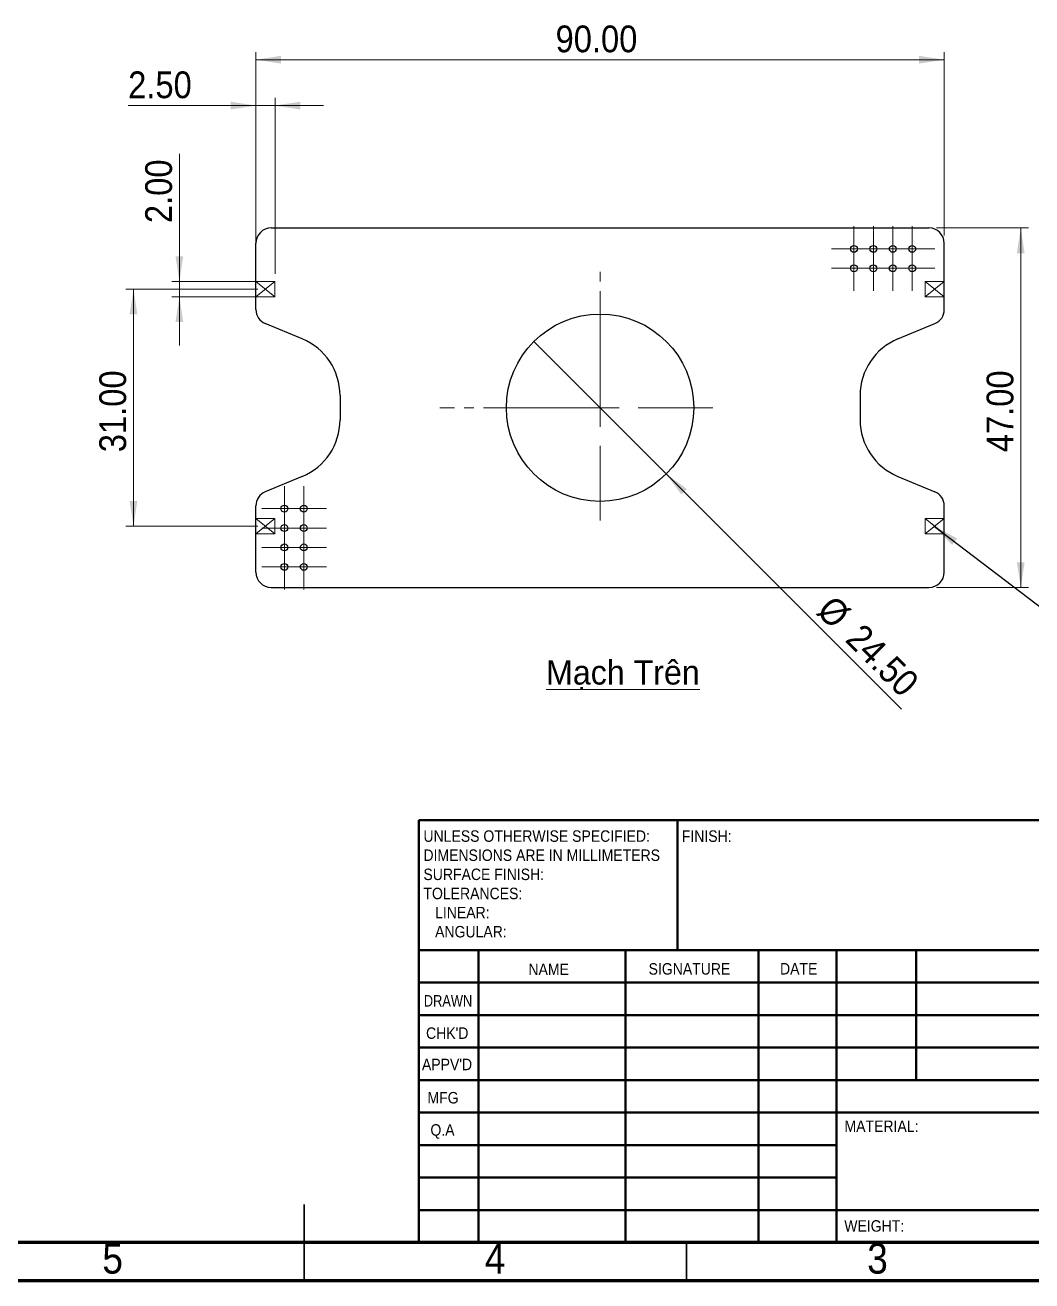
# Model space of a CAD drawing. Header units: millimetres. Extents: x 15 to 415, y 5 to 292.
# Drawn here: x 178.5 to 310.1, y 5 to 169.2 of the extents above; entities that cross this region are included whole.
import ezdxf

# ---------------------------------------------------------------- set-up
doc = ezdxf.new("R2010")
doc.units = ezdxf.units.MM
doc.linetypes.add('SLD-Center', pattern=[19.05, 15.24, -1.27, 1.27, -1.27])
doc.linetypes.add('SLD-Solid', pattern=[0])
doc.styles.add('SLDTEXTSTYLE0', font='ARIAL.TTF', dxfattribs={"width": 0.948, "bigfont": 'bigfont'})
doc.styles.add('SLDTEXTSTYLE2', font='GOTHIC.TTF', dxfattribs={"width": 0.913})
doc.styles.add('SLDTEXTSTYLE3', font='GOTHIC.TTF', dxfattribs={"width": 0.835638})
doc.styles.get("Standard").update_dxf_attribs({"font": 'GOTHIC.TTF'})
doc.dimstyles.new('SLDDIMSTYLE0', dxfattribs={"dimtxt": 3.5, "dimasz": 3.302, "dimexe": 0, "dimexo": 0.0625, "dimgap": 0.875, "dimtad": 1, "dimrnd": 1e-09, "dimzin": 4, "dimdsep": 46, "dimtxsty": 'SLDTEXTSTYLE2', "dimsah": 1, "dimcen": 0.09, "dimadec": 0, "dimazin": 1, "dimtfac": 1, "dimtofl": 0, "dimtmove": 0, "dimatfit": 3, "dimfxl": 1, "dimfrac": 2, "dimtolj": 1, "dimtzin": 12, "dimarcsym": 0})
doc.dimstyles.new('SLDDIMSTYLE1', dxfattribs={"dimtxt": 3.5, "dimasz": 3.302, "dimexe": 0, "dimexo": 0.0625, "dimgap": 0.875, "dimtad": 1, "dimrnd": 1e-09, "dimzin": 4, "dimdsep": 46, "dimtxsty": 'SLDTEXTSTYLE2', "dimblk1": 'NONE', "dimsah": 1, "dimcen": 0, "dimadec": 0, "dimazin": 1, "dimtfac": 1, "dimtmove": 0, "dimatfit": 3, "dimldrblk": 'NONE', "dimfxl": 1, "dimfrac": 2, "dimtolj": 1, "dimtzin": 12, "dimarcsym": 0})
doc.dimstyles.new('SLDDIMSTYLE2', dxfattribs={"dimtxt": 3.5, "dimasz": 3.302, "dimexe": 0, "dimexo": 0.0625, "dimgap": 0.875, "dimtad": 1, "dimrnd": 1e-09, "dimzin": 4, "dimdsep": 46, "dimtxsty": 'SLDTEXTSTYLE2', "dimsah": 1, "dimcen": 0.09, "dimadec": 0, "dimazin": 1, "dimtfac": 1, "dimtmove": 0, "dimatfit": 0, "dimfxl": 1, "dimfrac": 2, "dimtolj": 1, "dimtzin": 12, "dimarcsym": 0})
doc.dimstyles.new('SLDDIMSTYLE3', dxfattribs={"dimtxt": 0.18, "dimasz": 3.302, "dimexe": 0, "dimexo": 0.0625, "dimgap": 0, "dimtad": 0, "dimtih": 1, "dimtoh": 1, "dimdec": 0, "dimrnd": 1e-09, "dimzin": 0, "dimdsep": 46, "dimtxsty": 'STANDARD', "dimsah": 1, "dimcen": 0.09, "dimadec": 0, "dimazin": 0, "dimtfac": 3.302, "dimtdec": 0, "dimtofl": 0, "dimtmove": 0, "dimatfit": 3, "dimfxl": 1, "dimfrac": 2, "dimtolj": 1, "dimtzin": 0, "dimarcsym": 0})

# ---------------------------------------------------------------- blocks, each defined once
blk = doc.blocks.new('SW_NOTE_0')
at = {"color": 0, "linetype": 'Continuous', "lineweight": 0, "char_height": 1.5, "attachment_point": 1, "style": 'SLDTEXTSTYLE2'}
for s, insert in [('UNLESS OTHERWISE SPECIFIED:', (0, 1.92)), ('DIMENSIONS ARE IN MILLIMETERS', (0, -0.58)), ('SURFACE FINISH:', (0, -3.08)), ('TOLERANCES:', (0, -5.58)), ('   LINEAR:', (0, -8.08)), ('   ANGULAR:', (0, -10.58))]:
    blk.add_mtext(s, dxfattribs=dict(at, insert=insert))
blk = doc.blocks.new('_D_7')
at = {"color": 7, "linetype": 'SLD-Solid', "lineweight": 18}
for p, q in [((198.69, 135.67), (198.69, 152.36)), ((210.19, 135.67), (197.69, 135.67)), ((198.69, 133.67), (198.69, 135.67)), ((210.19, 133.67), (197.69, 133.67)), ((198.69, 133.67), (198.69, 127.32))]:
    blk.add_line(p, q, dxfattribs=at)
for points in [[(198.69, 135.67), (199.19, 138.97), (198.18, 138.97)], [(198.69, 133.67), (198.18, 130.37), (199.19, 130.37)]]:
    blk.add_solid(points, dxfattribs=at)
at = {"color": 7, "linetype": 'SLD-Solid', "lineweight": 18, "insert": (194.22, 143.31), "char_height": 3.5, "attachment_point": 1, "rotation": 90, "style": 'SLDTEXTSTYLE2'}
blk.add_mtext('2.00', dxfattribs=at)
blk = doc.blocks.new('_D_8')
at = {"color": 7, "linetype": 'SLD-Solid', "lineweight": 18}
for p, q in [((208.94, 134.67), (191.69, 134.67)), ((192.69, 134.67), (192.69, 103.67)), ((208.94, 103.67), (191.69, 103.67))]:
    blk.add_line(p, q, dxfattribs=at)
for points in [[(192.69, 134.67), (192.18, 131.37), (193.19, 131.37)], [(192.69, 103.67), (193.19, 106.97), (192.18, 106.97)]]:
    blk.add_solid(points, dxfattribs=at)
at = {"color": 7, "linetype": 'SLD-Solid', "lineweight": 18, "insert": (188.22, 113.35), "char_height": 3.5, "attachment_point": 1, "rotation": 90, "style": 'SLDTEXTSTYLE2'}
blk.add_mtext('31.00', dxfattribs=at)
blk = doc.blocks.new('_D_9')
at = {"color": 7, "linetype": 'SLD-Solid', "lineweight": 18}
for p, q in [((208.69, 136.67), (208.69, 159.67)), ((211.19, 136.67), (211.19, 159.67)), ((208.69, 158.67), (191.99, 158.67)), ((211.19, 158.67), (208.69, 158.67)), ((211.19, 158.67), (217.54, 158.67))]:
    blk.add_line(p, q, dxfattribs=at)
for points in [[(208.69, 158.67), (205.38, 159.18), (205.38, 158.16)], [(211.19, 158.67), (214.49, 158.16), (214.49, 159.18)]]:
    blk.add_solid(points, dxfattribs=at)
at = {"color": 7, "linetype": 'SLD-Solid', "lineweight": 18, "insert": (191.99, 163.14), "char_height": 3.5, "attachment_point": 1, "style": 'SLDTEXTSTYLE2'}
blk.add_mtext('2.50', dxfattribs=at)
blk = doc.blocks.new('_D_10')
at = {"color": 7, "linetype": 'SLD-Solid', "lineweight": 18}
for p, q in [((208.69, 141.67), (208.69, 165.67)), ((208.69, 164.67), (298.69, 164.67)), ((298.69, 141.67), (298.69, 165.67))]:
    blk.add_line(p, q, dxfattribs=at)
for points in [[(208.69, 164.67), (211.99, 164.16), (211.99, 165.18)], [(298.69, 164.67), (295.38, 165.18), (295.38, 164.16)]]:
    blk.add_solid(points, dxfattribs=at)
at = {"color": 7, "linetype": 'SLD-Solid', "lineweight": 18, "insert": (247.87, 169.14), "char_height": 3.5, "attachment_point": 1, "style": 'SLDTEXTSTYLE2'}
blk.add_mtext('90.00', dxfattribs=at)
blk = doc.blocks.new('_D_11')
at = {"color": 7, "linetype": 'SLD-Solid', "lineweight": 18}
for p, q in [((297.69, 142.67), (309.69, 142.67)), ((308.69, 142.67), (308.69, 95.67)), ((297.69, 95.67), (309.69, 95.67))]:
    blk.add_line(p, q, dxfattribs=at)
for points in [[(308.69, 142.67), (308.18, 139.37), (309.19, 139.37)], [(308.69, 95.67), (309.19, 98.97), (308.18, 98.97)]]:
    blk.add_solid(points, dxfattribs=at)
at = {"color": 7, "linetype": 'SLD-Solid', "lineweight": 18, "insert": (304.22, 113.35), "char_height": 3.5, "attachment_point": 1, "rotation": 90, "style": 'SLDTEXTSTYLE2'}
blk.add_mtext('47.00', dxfattribs=at)
blk = doc.blocks.new('_D_12')
at = {"color": 7, "linetype": 'SLD-Solid', "lineweight": 18}
for q in [(245.02, 127.83), (293.11, 79.75)]:
    blk.add_line((262.35, 110.51), q, dxfattribs=at)
blk.add_solid([(262.35, 110.51), (264.32, 107.81), (265.04, 108.53)], dxfattribs=at)
at = {"color": 7, "linetype": 'SLD-Solid', "lineweight": 18, "char_height": 3.5, "attachment_point": 1, "rotation": 315, "style": 'SLDTEXTSTYLE2'}
for s, insert in [('%%c', (284.3, 94.87)), ('24.50', (288.07, 91.17))]:
    blk.add_mtext(s, dxfattribs=dict(at, insert=insert))
blk = doc.blocks.new('_NONE')
blk = doc.blocks.new('SW_CENTERMARKSYMBOL_22')
at = {"color": 0, "linetype": 'SLD-Solid', "lineweight": 0}
for p, q in [((0, 5), (0, 14.75)), ((0, 0), (0, 2.5)), ((-5, 0), (-14.75, 0)), ((0, 0), (-2.5, 0)), ((0, 0), (0, -2.5)), ((0, 0), (2.5, 0)), ((5, 0), (14.75, 0)), ((0, -5), (0, -14.75))]:
    blk.add_line(p, q, dxfattribs=at)
blk = doc.blocks.new('SW_CENTERMARKSYMBOL_23')
at = {"color": 0, "linetype": 'SLD-Solid', "lineweight": 0}
for p, q in [((0, 2.5), (0, 2.95)), ((0, 0), (0, 2.5)), ((-2.5, 0), (-2.95, 0)), ((0, 0), (-2.5, 0)), ((0, 0), (0, -2.5)), ((0, 0), (2.5, 0)), ((2.5, 0), (2.95, 0)), ((0, -2.5), (0, -2.95))]:
    blk.add_line(p, q, dxfattribs=at)
blk = doc.blocks.new('SW_CENTERMARKSYMBOL_24')
at = {"color": 0, "linetype": 'SLD-Solid', "lineweight": 0}
for p, q in [((0, 2.5), (0, 2.95)), ((0, 0), (0, 2.5)), ((-2.5, 0), (-2.95, 0)), ((0, 0), (-2.5, 0)), ((0, 0), (0, -2.5)), ((0, 0), (2.5, 0)), ((2.5, 0), (2.95, 0)), ((0, -2.5), (0, -2.95))]:
    blk.add_line(p, q, dxfattribs=at)
blk = doc.blocks.new('SW_CENTERMARKSYMBOL_25')
at = {"color": 0, "linetype": 'SLD-Solid', "lineweight": 0}
for p, q in [((0, 2.5), (0, 2.95)), ((0, 0), (0, 2.5)), ((-2.5, 0), (-2.95, 0)), ((0, 0), (-2.5, 0)), ((0, 0), (0, -2.5)), ((0, 0), (2.5, 0)), ((2.5, 0), (2.95, 0)), ((0, -2.5), (0, -2.95))]:
    blk.add_line(p, q, dxfattribs=at)
blk = doc.blocks.new('SW_CENTERMARKSYMBOL_26')
at = {"color": 0, "linetype": 'SLD-Solid', "lineweight": 0}
for p, q in [((0, 2.5), (0, 2.95)), ((0, 0), (0, 2.5)), ((-2.5, 0), (-2.95, 0)), ((0, 0), (-2.5, 0)), ((0, 0), (0, -2.5)), ((0, 0), (2.5, 0)), ((2.5, 0), (2.95, 0)), ((0, -2.5), (0, -2.95))]:
    blk.add_line(p, q, dxfattribs=at)
blk = doc.blocks.new('SW_CENTERMARKSYMBOL_27')
at = {"color": 0, "linetype": 'SLD-Solid', "lineweight": 0}
for p, q in [((0, 2.5), (0, 2.95)), ((0, 0), (0, 2.5)), ((-2.5, 0), (-2.95, 0)), ((0, 0), (-2.5, 0)), ((0, 0), (0, -2.5)), ((0, 0), (2.5, 0)), ((2.5, 0), (2.95, 0)), ((0, -2.5), (0, -2.95))]:
    blk.add_line(p, q, dxfattribs=at)
blk = doc.blocks.new('SW_CENTERMARKSYMBOL_28')
at = {"color": 0, "linetype": 'SLD-Solid', "lineweight": 0}
for p, q in [((0, 2.5), (0, 2.95)), ((0, 0), (0, 2.5)), ((-2.5, 0), (-2.95, 0)), ((0, 0), (-2.5, 0)), ((0, 0), (0, -2.5)), ((0, 0), (2.5, 0)), ((2.5, 0), (2.95, 0)), ((0, -2.5), (0, -2.95))]:
    blk.add_line(p, q, dxfattribs=at)
blk = doc.blocks.new('SW_CENTERMARKSYMBOL_29')
at = {"color": 0, "linetype": 'SLD-Solid', "lineweight": 0}
for p, q in [((0, 2.5), (0, 2.95)), ((0, 0), (0, 2.5)), ((-2.5, 0), (-2.95, 0)), ((0, 0), (-2.5, 0)), ((0, 0), (0, -2.5)), ((0, 0), (2.5, 0)), ((2.5, 0), (2.95, 0)), ((0, -2.5), (0, -2.95))]:
    blk.add_line(p, q, dxfattribs=at)
blk = doc.blocks.new('SW_CENTERMARKSYMBOL_30')
at = {"color": 0, "linetype": 'SLD-Solid', "lineweight": 0}
for p, q in [((0, 2.5), (0, 2.95)), ((0, 0), (0, 2.5)), ((-2.5, 0), (-2.95, 0)), ((0, 0), (-2.5, 0)), ((0, 0), (0, -2.5)), ((0, 0), (2.5, 0)), ((2.5, 0), (2.95, 0)), ((0, -2.5), (0, -2.95))]:
    blk.add_line(p, q, dxfattribs=at)
blk = doc.blocks.new('SW_CENTERMARKSYMBOL_31')
at = {"color": 0, "linetype": 'SLD-Solid', "lineweight": 0}
for p, q in [((0, 2.5), (0, 2.95)), ((0, 0), (0, 2.5)), ((-2.5, 0), (-2.95, 0)), ((0, 0), (-2.5, 0)), ((0, 0), (0, -2.5)), ((0, 0), (2.5, 0)), ((2.5, 0), (2.95, 0)), ((0, -2.5), (0, -2.95))]:
    blk.add_line(p, q, dxfattribs=at)
blk = doc.blocks.new('SW_CENTERMARKSYMBOL_32')
at = {"color": 0, "linetype": 'SLD-Solid', "lineweight": 0}
for p, q in [((0, 2.5), (0, 2.95)), ((0, 0), (0, 2.5)), ((-2.5, 0), (-2.95, 0)), ((0, 0), (-2.5, 0)), ((0, 0), (0, -2.5)), ((0, 0), (2.5, 0)), ((2.5, 0), (2.95, 0)), ((0, -2.5), (0, -2.95))]:
    blk.add_line(p, q, dxfattribs=at)
blk = doc.blocks.new('SW_CENTERMARKSYMBOL_33')
at = {"color": 0, "linetype": 'SLD-Solid', "lineweight": 0}
for p, q in [((0, 2.5), (0, 2.95)), ((0, 0), (0, 2.5)), ((-2.5, 0), (-2.95, 0)), ((0, 0), (-2.5, 0)), ((0, 0), (0, -2.5)), ((0, 0), (2.5, 0)), ((2.5, 0), (2.95, 0)), ((0, -2.5), (0, -2.95))]:
    blk.add_line(p, q, dxfattribs=at)
blk = doc.blocks.new('SW_CENTERMARKSYMBOL_34')
at = {"color": 0, "linetype": 'SLD-Solid', "lineweight": 0}
for p, q in [((0, 2.5), (0, 2.95)), ((0, 0), (0, 2.5)), ((-2.5, 0), (-2.95, 0)), ((0, 0), (-2.5, 0)), ((0, 0), (0, -2.5)), ((0, 0), (2.5, 0)), ((2.5, 0), (2.95, 0)), ((0, -2.5), (0, -2.95))]:
    blk.add_line(p, q, dxfattribs=at)
blk = doc.blocks.new('SW_CENTERMARKSYMBOL_35')
at = {"color": 0, "linetype": 'SLD-Solid', "lineweight": 0}
for p, q in [((0, 2.5), (0, 2.95)), ((0, 0), (0, 2.5)), ((-2.5, 0), (-2.95, 0)), ((0, 0), (-2.5, 0)), ((0, 0), (0, -2.5)), ((0, 0), (2.5, 0)), ((2.5, 0), (2.95, 0)), ((0, -2.5), (0, -2.95))]:
    blk.add_line(p, q, dxfattribs=at)
blk = doc.blocks.new('SW_CENTERMARKSYMBOL_36')
at = {"color": 0, "linetype": 'SLD-Solid', "lineweight": 0}
for p, q in [((0, 2.5), (0, 2.95)), ((0, 0), (0, 2.5)), ((-2.5, 0), (-2.95, 0)), ((0, 0), (-2.5, 0)), ((0, 0), (0, -2.5)), ((0, 0), (2.5, 0)), ((2.5, 0), (2.95, 0)), ((0, -2.5), (0, -2.95))]:
    blk.add_line(p, q, dxfattribs=at)
blk = doc.blocks.new('SW_CENTERMARKSYMBOL_37')
at = {"color": 0, "linetype": 'SLD-Solid', "lineweight": 0}
for p, q in [((0, 2.5), (0, 2.95)), ((0, 0), (0, 2.5)), ((-2.5, 0), (-2.95, 0)), ((0, 0), (-2.5, 0)), ((0, 0), (0, -2.5)), ((0, 0), (2.5, 0)), ((2.5, 0), (2.95, 0)), ((0, -2.5), (0, -2.95))]:
    blk.add_line(p, q, dxfattribs=at)
blk = doc.blocks.new('SW_CENTERMARKSYMBOL_38')
at = {"color": 0, "linetype": 'SLD-Solid', "lineweight": 0}
for p, q in [((0, 2.5), (0, 2.95)), ((0, 0), (0, 2.5)), ((-2.5, 0), (-2.95, 0)), ((0, 0), (-2.5, 0)), ((0, 0), (0, -2.5)), ((0, 0), (2.5, 0)), ((2.5, 0), (2.95, 0)), ((0, -2.5), (0, -2.95))]:
    blk.add_line(p, q, dxfattribs=at)

msp = doc.modelspace()

# ---------------------------------------------------------------- linework, layer by layer
at = {"color": 7, "linetype": 'SLD-Solid', "lineweight": 25}
for p, q in [((210.686, 142.669), (296.686, 142.669)), ((208.686, 132.006), (208.686, 140.669)), ((298.686, 132.006), (298.686, 140.669)), ((214.747, 128.159), (209.92, 130.158)), ((292.624, 128.159), (297.451, 130.158)), ((219.686, 120.768), (219.686, 117.571)), ((287.686, 120.768), (287.686, 117.571)), ((214.747, 110.18), (209.92, 108.181)), ((292.624, 110.18), (297.451, 108.181)), ((208.686, 97.669), (208.686, 106.333)), ((298.686, 97.669), (298.686, 106.333)), ((210.686, 95.669), (296.686, 95.669))]:
    msp.add_line(p, q, dxfattribs=at)
at = {"color": 7, "linetype": 'SLD-Center', "lineweight": 18}
for p, q in [((253.686, 119.169), (253.686, 137.92)), ((211.186, 133.669), (208.686, 135.669)), ((211.186, 135.669), (208.686, 133.669)), ((296.186, 135.669), (298.686, 133.669)), ((296.186, 133.669), (298.686, 135.669)), ((253.686, 119.169), (232.759, 119.169)), ((211.186, 102.669), (208.686, 104.669)), ((211.186, 104.669), (208.686, 102.669)), ((296.186, 102.669), (298.686, 104.669)), ((296.186, 104.669), (298.686, 102.669))]:
    msp.add_line(p, q, dxfattribs=at)
at = {"color": 7, "linetype": 'SLD-Solid', "lineweight": 18}
for p, q in [((211.186, 135.669), (208.686, 135.669)), ((208.686, 133.669), (208.686, 135.669)), ((211.186, 133.669), (211.186, 135.669)), ((296.186, 135.669), (298.686, 135.669)), ((296.186, 133.669), (296.186, 135.669)), ((298.686, 133.669), (298.686, 135.669)), ((211.186, 133.669), (208.686, 133.669)), ((296.186, 133.669), (298.686, 133.669)), ((208.686, 104.669), (208.686, 102.669)), ((211.186, 104.669), (208.686, 104.669)), ((211.186, 104.669), (211.186, 102.669)), ((296.186, 104.669), (296.186, 102.669)), ((296.186, 104.669), (298.686, 104.669)), ((298.686, 104.669), (298.686, 102.669)), ((211.186, 102.669), (208.686, 102.669)), ((296.186, 102.669), (298.686, 102.669))]:
    msp.add_line(p, q, dxfattribs=at)
at = {"color": 7, "linetype": 'SLD-Solid', "lineweight": 50}
for p, q in [((230, 65.25), (410, 65.25)), ((230, 65.25), (230, 10)), ((263.8, 48.25), (263.8, 65.25)), ((410, 48.25), (230, 48.25)), ((237.8, 48.25), (237.8, 10)), ((256.991, 48.25), (256.991, 10)), ((274.399, 48.25), (274.399, 10)), ((284.6, 10), (284.6, 48.25)), ((295, 31.25), (295, 48.25)), ((328.8, 44), (230, 44)), ((328.8, 39.75), (230, 39.75)), ((328.8, 35.5), (230, 35.5)), ((328.8, 31.25), (230, 31.25)), ((284.6, 27), (230, 27)), ((284.6, 27), (410, 27)), ((284.6, 22.75), (230, 22.75)), ((284.6, 18.5), (230, 18.5)), ((230, 14.25), (410, 14.25))]:
    msp.add_line(p, q, dxfattribs=at)
at = {"color": 7, "linetype": 'SLD-Solid', "lineweight": 35}
for p, q in [((215, 5), (215, 15)), ((215, 10), (215, 5)), ((265, 10), (265, 5))]:
    msp.add_line(p, q, dxfattribs=at)
at = {"color": 7, "linetype": 'SLD-Solid', "lineweight": 70}
for p, q in [((410, 10), (20, 10)), ((415, 5), (15, 5))]:
    msp.add_line(p, q, dxfattribs=at)
at = {"color": 7, "linetype": 'SLD-Solid', "lineweight": 25}
for centre, radius in [((286.876, 139.939), 0.45), ((289.416, 139.939), 0.45), ((291.956, 139.939), 0.45), ((294.496, 139.939), 0.45), ((286.876, 137.399), 0.45), ((289.416, 137.399), 0.45), ((291.956, 137.399), 0.45), ((294.496, 137.399), 0.45), ((253.686, 119.169), 12.25), ((212.416, 105.979), 0.45), ((214.956, 105.979), 0.45), ((212.416, 103.439), 0.45), ((214.956, 103.439), 0.45), ((212.416, 100.899), 0.45), ((214.956, 100.899), 0.45), ((212.416, 98.359), 0.45), ((214.956, 98.359), 0.45)]:
    msp.add_circle(centre, radius, dxfattribs=at)
for centre, radius, start, end in [((210.686, 140.669), 2, 90, 180), ((296.686, 140.669), 2, 0, 90), ((210.686, 132.006), 2, 180, 247.5), ((296.686, 132.006), 2, 292.5, 0), ((211.686, 120.768), 8, 0, 67.5), ((295.686, 120.768), 8, 112.5, 180), ((211.686, 117.571), 8, 292.5, 0), ((295.686, 117.571), 8, 180, 247.5), ((210.686, 106.333), 2, 112.5, 180), ((296.686, 106.333), 2, 0, 67.5), ((210.686, 97.669), 2, 180, 270), ((296.686, 97.669), 2, 270, 0)]:
    msp.add_arc(centre, radius, start, end, dxfattribs=at)

# ---------------------------------------------------------------- block references
at = {"color": 7, "linetype": 'Continuous', "lineweight": 0}
for name, p in [('SW_CENTERMARKSYMBOL_33', (286.876, 139.939)), ('SW_CENTERMARKSYMBOL_32', (289.416, 139.939)), ('SW_CENTERMARKSYMBOL_31', (291.956, 139.939)), ('SW_CENTERMARKSYMBOL_38', (294.496, 139.939)), ('SW_CENTERMARKSYMBOL_34', (286.876, 137.399)), ('SW_CENTERMARKSYMBOL_37', (289.416, 137.399)), ('SW_CENTERMARKSYMBOL_36', (291.956, 137.399)), ('SW_CENTERMARKSYMBOL_35', (294.496, 137.399)), ('SW_CENTERMARKSYMBOL_22', (253.686, 119.169)), ('SW_CENTERMARKSYMBOL_30', (212.416, 105.979)), ('SW_CENTERMARKSYMBOL_27', (214.956, 105.979)), ('SW_CENTERMARKSYMBOL_23', (212.416, 103.439)), ('SW_CENTERMARKSYMBOL_28', (214.956, 103.439)), ('SW_CENTERMARKSYMBOL_24', (212.416, 100.899)), ('SW_CENTERMARKSYMBOL_29', (214.956, 100.899)), ('SW_CENTERMARKSYMBOL_25', (212.416, 98.359)), ('SW_CENTERMARKSYMBOL_26', (214.956, 98.359)), ('SW_NOTE_0', (230.594, 61.987))]:
    msp.add_blockref(name, p, dxfattribs=at)

# ---------------------------------------------------------------- texts
for s, insert, char_height, attachment_point, style in [('\\LMạch Trên', (246.624, 86.146), 3.175, 1, 'SLDTEXTSTYLE0'), ('FINISH:', (264.371, 63.902), 1.5, 1, 'SLDTEXTSTYLE2'), ('NAME', (244.322, 46.484), 1.5, 1, 'SLDTEXTSTYLE2'), ('SIGNATURE', (260.034, 46.544), 1.5, 1, 'SLDTEXTSTYLE2'), ('DATE', (277.215, 46.559), 1.5, 1, 'SLDTEXTSTYLE2'), ('DRAWN', (230.643, 42.367), 1.5, 1, 'SLDTEXTSTYLE3'), ("CHK'D", (230.939, 38.144), 1.5, 1, 'SLDTEXTSTYLE2'), ("APPV'D", (230.402, 34.048), 1.5, 1, 'SLDTEXTSTYLE2'), ('MFG', (231.124, 29.698), 1.5, 1, 'SLDTEXTSTYLE2'), ('Q.A', (231.509, 25.487), 1.5, 1, 'SLDTEXTSTYLE2'), ('MATERIAL:', (285.646, 25.968), 1.5, 1, 'SLDTEXTSTYLE2'), ('WEIGHT: ', (285.618, 12.932), 1.4986, 1, 'SLDTEXTSTYLE2'), ('5', (189.96, 9.92), 3.969, 2, 'SLDTEXTSTYLE2'), ('4', (239.96, 9.92), 3.969, 2, 'SLDTEXTSTYLE2'), ('3', (289.96, 9.92), 3.969, 2, 'SLDTEXTSTYLE2')]:
    msp.add_mtext(s, dxfattribs=dict(at, insert=insert, char_height=char_height, attachment_point=attachment_point, style=style))

# ---------------------------------------------------------------- dimensions: what is measured, and where the dimension line sits
at = {"color": 7, "linetype": 'SLD-Solid', "lineweight": 18}
for base, p1, p2, dimstyle, picture, middle in [((298.686, 164.669), (208.686, 140.669), (298.686, 140.669), 'SLDDIMSTYLE0', '_D_10', (253.686, 164.669)), ((208.686, 158.669), (211.186, 135.669), (208.686, 135.669), 'SLDDIMSTYLE2', '_D_9', (196.517, 158.669))]:
    dim = msp.add_linear_dim(base=base, p1=p1, p2=p2, dimstyle=dimstyle, dxfattribs=at)
    dim.commit()
    dim.dimension.update_dxf_attribs({"geometry": picture, "text_midpoint": middle, "dimtype": 160})
for base, p1, p2, dimstyle, picture, middle in [((198.686, 135.669), (211.186, 133.669), (211.186, 135.669), 'SLDDIMSTYLE2', '_D_7', (198.686, 147.838)), ((308.686, 95.669), (296.686, 142.669), (296.686, 95.669), 'SLDDIMSTYLE0', '_D_11', (308.686, 119.169)), ((192.686, 103.669), (209.936, 134.669), (209.936, 103.669), 'SLDDIMSTYLE0', '_D_8', (192.686, 119.169))]:
    dim = msp.add_linear_dim(base=base, p1=p1, p2=p2, angle=90, dimstyle=dimstyle, dxfattribs=at)
    dim.commit()
    dim.dimension.update_dxf_attribs({"geometry": picture, "text_midpoint": middle, "dimtype": 160})
dim = msp.add_diameter_dim_2p(p1=(245.024, 127.832), p2=(262.348, 110.507), dimstyle='SLDDIMSTYLE1', dxfattribs=at)
dim.commit()
dim.dimension.update_dxf_attribs({"geometry": '_D_12', "text_midpoint": (287.186, 85.67), "dimtype": 163})

# ---------------------------------------------------------------- leaders
at = {"color": 7, "linetype": 'Continuous', "lineweight": 0}
msp.add_leader([(297.41, 103.649), (323.719, 83.614)], dimstyle='SLDDIMSTYLE3', dxfattribs=at)

doc.saveas('drawing.dxf')
